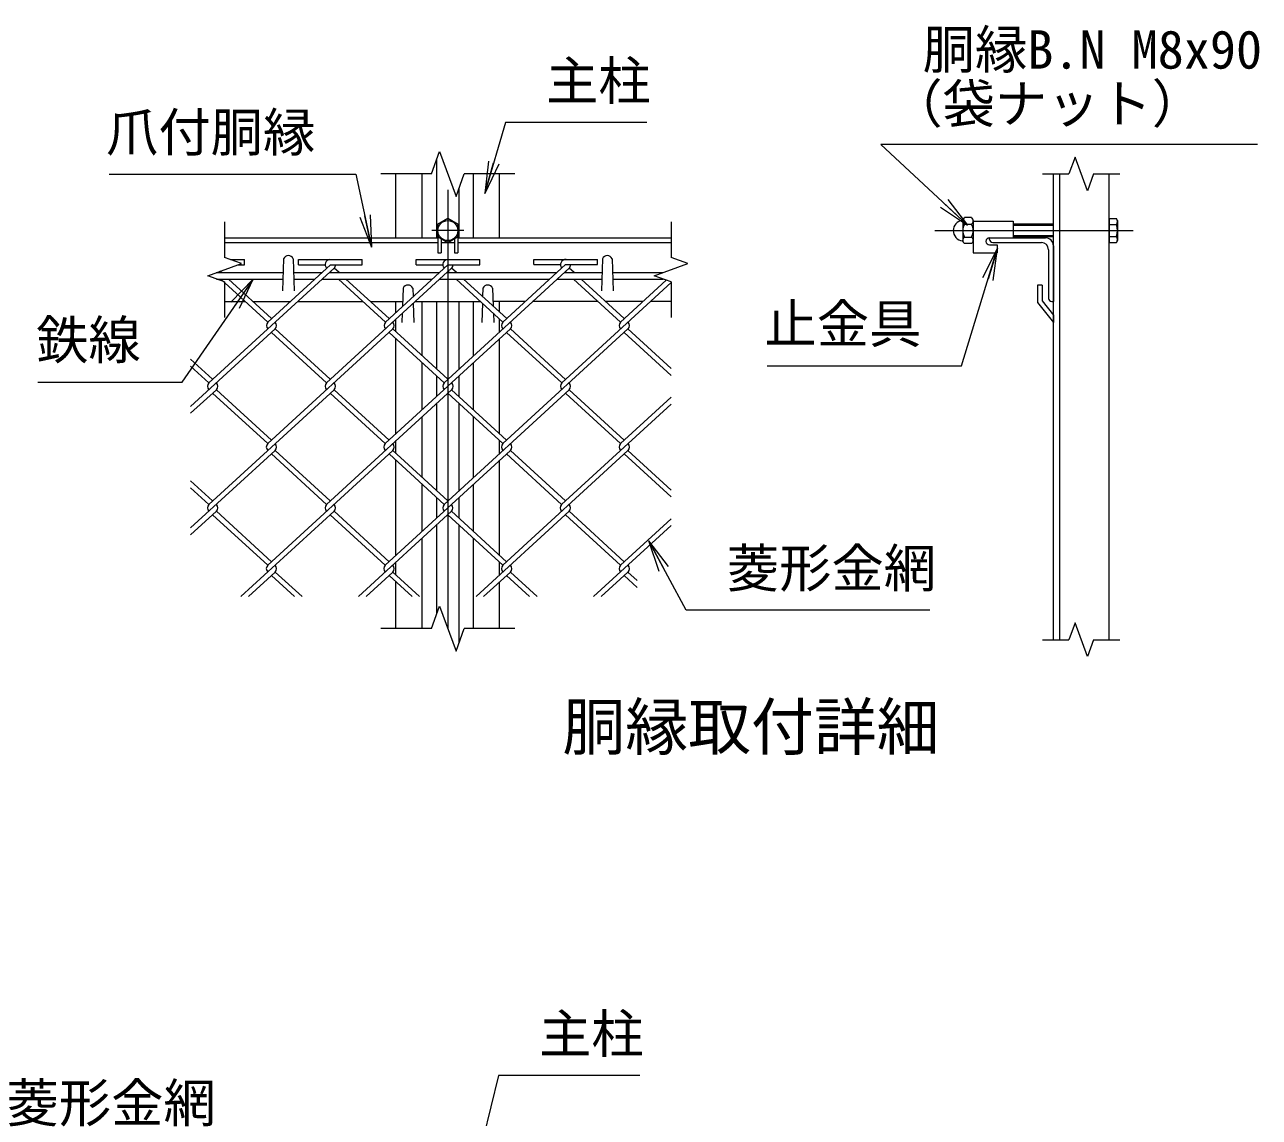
# Model space of a CAD drawing. Units: millimetres, scale not verified. Extents: x -4200 to 4200, y -2970 to 2970.
# Drawn here: x 758 to 2307, y -167 to 1203 of the extents above; entities that cross this region are included whole.
import ezdxf
from ezdxf.enums import TextEntityAlignment as Align

# ---------------------------------------------------------------- set-up
doc = ezdxf.new("R2010")
doc.units = ezdxf.units.MM
doc.header["$LTSCALE"] = 20
doc.linetypes.add('USER1', pattern=[50.8, 31.75, -6.35, 6.35, -6.35])
for name, color, linetype, lineweight in [('0-0_D-STR1', 1, 'Continuous', 18), ('0-1_D-BMK', 2, 'USER1', 13), ('0-2_D-STR-DIM', 7, 'Continuous', 9), ('0-3_D-STR3', 3, 'Continuous', 13), ('0-7_D-STR-TXT', 7, 'Continuous', 9), ('0-8_0', 7, 'Continuous', 9), ('0-A_D-STR2', 7, 'Continuous', 9)]:
    doc.layers.add(name, color=color, linetype=linetype, lineweight=lineweight)
doc.layers.add('0-9_D-TTL-TXT', color=7, linetype='Continuous')
doc.styles.add('ＭＳ ゴシック', font='')
doc.styles.get('ＭＳ ゴシック').set_extended_font_data('MS Gothic')

# ---------------------------------------------------------------- blocks, each defined once
blk = doc.blocks.new('_Open')
at = {"layer": '0-8_0'}
blk.add_line((-20, 3.33), (0, 0), dxfattribs=at)
blk.add_lwpolyline([(-20, -3.33), (0, 0), (-20, 0)], dxfattribs=at)

msp = doc.modelspace()

# ---------------------------------------------------------------- linework, layer by layer
at = {"layer": '0-0_D-STR1'}
for p, q in [((1274.93, 1033.6), (1274.93, 935.68)), ((1223.93, 935.68), (1223.93, 1015.68)), ((1256.93, 935.68), (1256.93, 1015.68)), ((1320.93, 935.68), (1320.93, 1015.68)), ((1353.93, 935.68), (1353.93, 1015.68)), ((2048.25, 431.73), (2048.25, 1015.68)), ((2056.25, 431.73), (2056.25, 1015.68)), ((2118.25, 431.73), (2118.25, 1015.68)), ((1302.93, 997.76), (1302.93, 935.68)), ((1008.93, 935.68), (1276.43, 935.68)), ((1008.93, 929.68), (1276.43, 929.68)), ((1280.43, 929.68), (1297.43, 929.68)), ((1301.43, 935.68), (1568.93, 935.68)), ((1301.43, 929.68), (1568.93, 929.68)), ((1968.25, 935.68), (2038.25, 935.68)), ((1968.25, 933.68), (1968.25, 935.68)), ((1972.25, 929.68), (2033.25, 929.68)), ((2042.25, 920.68), (2042.25, 859.68)), ((2048.25, 925.68), (2048.25, 855.68)), ((1082.93, 909.42), (1081.53, 869.18)), ((1094.93, 909.42), (1096.34, 869.18)), ((1482.93, 909.42), (1481.53, 869.18)), ((1494.93, 909.42), (1496.34, 869.18)), ((1232.93, 872.44), (1232.14, 849.76)), ((1244.93, 872.44), (1245.3, 861.82)), ((1332.93, 872.44), (1332.57, 862.01)), ((1344.93, 872.44), (1345.72, 849.96)), ((2034.25, 876.44), (2028.25, 876.44)), ((2028.25, 876.44), (2028.25, 854.44)), ((2034.25, 876.44), (2034.25, 856.68)), ((1008.93, 855.68), (1035.12, 855.68)), ((1044.57, 855.68), (1091.15, 855.68)), ((1100.62, 855.68), (1182.57, 855.68)), ((1192.02, 855.68), (1232.35, 855.68)), ((1223.93, 842.24), (1223.93, 855.68)), ((1245.59, 853.62), (1246.43, 829.44)), ((1247.84, 855.68), (1330, 855.68)), ((1256.93, 787.54), (1256.93, 855.68)), ((1274.93, 855.68), (1274.93, 771.05)), ((1302.93, 855.68), (1302.93, 771.05)), ((1320.93, 787.54), (1320.93, 855.68)), ((1332.28, 853.6), (1331.43, 829.44)), ((1386.06, 855.68), (1345.52, 855.68)), ((1353.93, 842.43), (1353.93, 855.68)), ((1477.46, 855.68), (1395.3, 855.68)), ((1533.52, 855.68), (1486.93, 855.68)), ((1568.93, 855.68), (1542.99, 855.68)), ((2028.25, 854.44), (2048.25, 829.44)), ((2034.25, 856.68), (2048.25, 838.58)), ((2046.25, 855.68), (2048.25, 855.68)), ((1231.84, 841.02), (1231.43, 829.44)), ((1346.03, 840.99), (1346.43, 829.44)), ((2048.25, 838.58), (2048.25, 829.44)), ((1223.93, 817.76), (1223.93, 833.77)), ((1353.93, 817.78), (1353.93, 833.75)), ((1223.93, 689.98), (1223.93, 809.1)), ((1353.93, 689.98), (1353.93, 809.1)), ((1256.93, 720.21), (1256.93, 778.86)), ((1320.93, 720.21), (1320.93, 778.86)), ((1274.93, 762.37), (1274.93, 736.71)), ((1302.93, 762.37), (1302.93, 736.71)), ((1274.93, 728.03), (1274.93, 618.57)), ((1302.93, 728.03), (1302.93, 618.57)), ((1256.93, 635.06), (1256.93, 711.53)), ((1320.93, 635.06), (1320.93, 711.53)), ((1223.93, 665.3), (1223.93, 681.3)), ((1353.93, 665.3), (1353.93, 681.3)), ((1223.93, 537.5), (1223.93, 656.62)), ((1353.93, 537.5), (1353.93, 656.62)), ((1256.93, 567.74), (1256.93, 626.38)), ((1320.93, 567.74), (1320.93, 626.38)), ((1274.93, 609.89), (1274.93, 584.23)), ((1302.93, 609.89), (1302.93, 584.23)), ((1274.93, 575.55), (1274.93, 463.6)), ((1302.93, 575.55), (1302.93, 427.76)), ((1256.93, 445.68), (1256.93, 559.05)), ((1320.93, 445.68), (1320.93, 559.05)), ((1223.93, 512.82), (1223.93, 528.82)), ((1353.93, 512.82), (1353.93, 528.82)), ((1223.93, 445.68), (1223.93, 504.14)), ((1353.93, 445.68), (1353.93, 504.14))]:
    msp.add_line(p, q, dxfattribs=at)
for centre, radius, start, end in [((1972.25, 933.68), 4, 180, 270), ((2033.25, 920.68), 9, 0, 90), ((2038.25, 925.68), 10, 0, 90), ((1088.93, 906.92), 6.5, 22.61986, 157.38014), ((1488.93, 906.92), 6.5, 22.61986, 157.38014), ((1238.93, 869.94), 6.5, 22.61986, 157.38014), ((1338.93, 869.94), 6.5, 22.61986, 157.38014), ((2046.25, 859.68), 4, 180, 270)]:
    msp.add_arc(centre, radius, start, end, dxfattribs=at)
at = {"layer": '0-1_D-BMK'}
for p, q in [((1288.93, 995.68), (1288.93, 445.68)), ((1308.93, 944.68), (1268.93, 944.68)), ((1899.78, 944.68), (2148.25, 944.68))]:
    msp.add_line(p, q, dxfattribs=at)
at = {"layer": '0-2_D-STR-DIM'}
for p, q in [((1268.41, 1015.68), (1204.93, 1015.68)), ((1372.93, 1015.68), (1309.46, 1015.68)), ((2034.75, 1015.68), (2067.85, 1015.68)), ((2098.64, 1015.68), (2131.75, 1015.68)), ((1008.93, 955.68), (1008.93, 911.07)), ((1568.93, 955.68), (1568.93, 911.07)), ((987.79, 887.99), (1030.08, 903.38)), ((1030.08, 903.38), (1008.93, 911.07)), ((1008.93, 880.29), (987.79, 887.99)), ((1008.93, 880.29), (1008.93, 835.68)), ((1568.93, 880.29), (1568.93, 835.68)), ((1268.41, 445.68), (1278.67, 473.87)), ((1278.67, 473.87), (1299.2, 417.49)), ((2075.55, 452.88), (2067.85, 431.73)), ((2090.94, 410.59), (2075.55, 452.88)), ((1268.41, 445.68), (1204.93, 445.68)), ((1299.2, 417.49), (1309.46, 445.68)), ((1372.93, 445.68), (1309.46, 445.68)), ((2034.75, 431.73), (2067.85, 431.73)), ((2098.64, 431.73), (2090.94, 410.59)), ((2098.64, 431.73), (2131.75, 431.73))]:
    msp.add_line(p, q, dxfattribs=at)
for points in [[(1268.41, 1015.68), (1278.67, 1043.87), (1299.2, 987.49), (1309.46, 1015.68)], [(2098.64, 1015.68), (2090.94, 994.54), (2075.55, 1036.82), (2067.85, 1015.68)], [(1568.93, 880.29), (1547.79, 887.99), (1590.08, 903.38), (1568.93, 911.07)]]:
    msp.add_lwpolyline(points, dxfattribs=at)
at = {"layer": '0-3_D-STR3'}
for p, q in [((1945.75, 960.88), (1936.75, 960.88)), ((1934.75, 957.15), (1934.75, 932.46)), ((1934.75, 957.15), (1934.75, 932.46)), ((1936.75, 952.78), (1945.75, 952.78)), ((1947.75, 957.15), (1947.75, 932.46)), ((1947.75, 957.15), (1947.75, 932.46)), ((1947.75, 956.68), (1997.75, 956.68)), ((1947.75, 956.68), (1947.75, 916.68)), ((1997.75, 956.68), (1997.75, 935.68)), ((2048.25, 952.68), (1997.75, 952.68)), ((2048.25, 951.18), (1997.75, 951.18)), ((2118.25, 959.69), (2127.45, 959.69)), ((2118.25, 959.69), (2118.25, 929.67)), ((2118.25, 952.19), (2127.45, 952.19)), ((2128.85, 957.28), (2127.45, 959.69)), ((2128.85, 957.28), (2128.85, 932.08)), ((1276.43, 936.89), (1276.43, 916.68)), ((1280.43, 934.58), (1280.43, 916.68)), ((1297.43, 934.58), (1297.43, 916.68)), ((1301.43, 936.89), (1301.43, 916.68)), ((1936.75, 936.58), (1945.75, 936.58)), ((1968.25, 935.68), (1997.75, 935.68)), ((2048.25, 938.18), (1997.75, 938.18)), ((2048.25, 936.68), (1997.75, 936.68)), ((2118.25, 937.18), (2127.45, 937.18)), ((2118.25, 929.67), (2127.45, 929.67)), ((2128.85, 932.08), (2127.45, 929.67)), ((1276.43, 916.68), (1280.43, 916.68)), ((1297.43, 916.68), (1301.43, 916.68)), ((1945.75, 928.48), (1936.75, 928.48)), ((1947.75, 916.68), (1977.75, 916.68)), ((1968.25, 926.68), (1977.75, 926.68)), ((1977.75, 926.68), (1977.75, 916.68)), ((998.61, 891.92), (1082.32, 891.92)), ((998.95, 883.92), (1082.05, 883.92)), ((1095.55, 891.92), (1130.7, 891.92)), ((1095.82, 883.92), (1121.97, 883.92)), ((1131.45, 883.92), (1269.43, 883.92)), ((1140.18, 891.92), (1278.16, 891.92)), ((1278.66, 883.92), (1416.88, 883.92)), ((1287.39, 891.92), (1425.61, 891.92)), ((1426.12, 883.92), (1482.05, 883.92)), ((1434.85, 891.92), (1482.32, 891.92)), ((1495.55, 891.92), (1558.61, 891.92)), ((1495.82, 883.92), (1558.95, 883.92))]:
    msp.add_line(p, q, dxfattribs=at)
msp.add_lwpolyline([(1301.93, 952.19), (1288.93, 959.69), (1275.93, 952.19), (1275.93, 937.18), (1288.93, 929.67), (1301.93, 937.18)], close=True, dxfattribs=at)
msp.add_circle((1288.93, 944.68), 12.5, dxfattribs=at)
for centre, radius, start, end in [((1939.82, 956.83), 5.08, 127.21089, 232.78911), ((1942.67, 956.83), 5.08, 307.21089, 52.78911), ((1935.75, 944.68), 13, 97.16806, 262.83194), ((1934, 958.57), 1, 277.16806, 350.16084), ((1952.15, 944.68), 17.4, 152.26063, 207.73937), ((1930.34, 944.68), 17.4, 332.26063, 27.73937), ((2121.97, 955.94), 6.64, 325.61585, 34.38415), ((2103.78, 944.68), 24.84, 342.4121, 17.5879), ((1934, 930.79), 1, 16.57981, 82.83194), ((1939.84, 932.53), 5.1, 127.42505, 232.57495), ((1942.65, 932.53), 5.1, 307.42505, 52.57495), ((1968.25, 931.18), 4.5, 90, 270), ((2121.97, 933.42), 6.64, 325.61585, 34.38415)]:
    msp.add_arc(centre, radius, start, end, dxfattribs=at)
at = {"layer": '0-7_D-STR-TXT'}
for points in [[(1538.52, 1080.37), (1361.2, 1080.37), (1335.74, 993.24)], [(2304.18, 1052.57), (1831.94, 1052.57), (1939.17, 952.92)], [(864.43, 1015.55), (1173.47, 1015.55), (1192.97, 925.97)], [(1689.35, 775.14), (1933.17, 775.14), (1977.49, 920.29)], [(774.96, 754.79), (955.83, 754.79), (1043.83, 882.28)], [(1893.18, 468.77), (1587.69, 468.77), (1541.8, 553.85)], [(1529.65, -114.5), (1352.33, -114.5), (1323.53, -232.54)]]:
    msp.add_lwpolyline(points, dxfattribs=at)
at = {"layer": '0-A_D-STR2'}
for p, q in [((1016.56, 908.3), (1034.13, 908.3)), ((1026.01, 901.9), (1034.13, 901.9)), ((1034.13, 901.9), (1034.13, 908.3)), ((1141.59, 901.9), (1063.12, 830)), ((1101.59, 901.9), (1101.59, 908.3)), ((1101.59, 908.3), (1181.59, 908.3)), ((1101.59, 901.9), (1135.16, 901.9)), ((1141.59, 901.9), (1181.59, 901.9)), ((1181.59, 901.9), (1181.59, 908.3)), ((1289.04, 901.9), (1210.58, 830)), ((1249.04, 901.9), (1249.04, 908.3)), ((1249.04, 908.3), (1329.04, 908.3)), ((1249.04, 901.9), (1282.62, 901.9)), ((1289.04, 901.9), (1329.04, 901.9)), ((1329.04, 901.9), (1329.04, 908.3)), ((1436.61, 902), (1358.03, 830)), ((1396.61, 902), (1396.61, 908.4)), ((1396.61, 908.4), (1476.61, 908.4)), ((1396.61, 902), (1430.18, 902)), ((1436.61, 902), (1476.61, 902)), ((1476.61, 902), (1476.61, 908.4)), ((1146.32, 897.56), (989.41, 753.77)), ((1005.01, 891.92), (1003.19, 893.59)), ((1063.12, 830), (1004.27, 883.92)), ((1067.86, 834.34), (1013.74, 883.92)), ((1293.66, 897.67), (1136.74, 753.88)), ((1143, 891.92), (1141.59, 893.22)), ((1152.47, 891.92), (1146.32, 897.56)), ((1210.58, 830), (1151.73, 883.92)), ((1215.31, 834.34), (1161.2, 883.92)), ((1441.11, 897.67), (1284.2, 753.88)), ((1290.45, 891.92), (1288.92, 893.32)), ((1299.92, 891.92), (1293.66, 897.67)), ((1358.03, 830), (1299.18, 883.92)), ((1362.77, 834.34), (1308.65, 883.92)), ((1437.91, 891.92), (1436.38, 893.32)), ((1447.38, 891.92), (1441.11, 897.67)), ((1505.49, 830), (1446.64, 883.92)), ((1510.22, 834.34), (1456.11, 883.92)), ((1562.81, 882.52), (1505.49, 830)), ((1568.93, 879.46), (1431.76, 753.76)), ((1072.49, 821.44), (966.43, 724.26)), ((1219.93, 821.43), (1063.01, 677.64)), ((1141.48, 758.22), (1072.49, 821.44)), ((1367.39, 821.43), (1210.47, 677.64)), ((1288.93, 758.22), (1219.94, 821.44)), ((1514.84, 821.43), (1357.93, 677.64)), ((1436.5, 758.1), (1367.39, 821.43)), ((1568.93, 771.86), (1514.84, 821.43)), ((1136.74, 753.88), (1067.75, 817.1)), ((1284.2, 753.88), (1215.21, 817.1)), ((1431.76, 753.76), (1362.65, 817.09)), ((1568.93, 763.18), (1510.11, 817.09)), ((994.02, 758.22), (966.43, 783.5)), ((989.29, 753.88), (966.43, 774.82)), ((998.76, 745.2), (966.43, 715.58)), ((1146.22, 745.2), (989.29, 601.4)), ((1067.75, 681.98), (998.76, 745.2)), ((1293.67, 745.2), (1136.74, 601.4)), ((1215.21, 681.98), (1146.22, 745.2)), ((1441.11, 745.19), (1284.2, 601.4)), ((1362.66, 681.98), (1293.67, 745.2)), ((1510.11, 681.97), (1441.11, 745.19)), ((1063.01, 677.64), (994.02, 740.86)), ((1210.47, 677.64), (1141.48, 740.86)), ((1357.93, 677.64), (1288.93, 740.86)), ((1505.37, 677.63), (1436.79, 740.47)), ((1568.93, 735.87), (1505.37, 677.63)), ((1568.93, 727.19), (1431.65, 601.4)), ((1072.49, 668.96), (966.43, 571.78)), ((1219.94, 668.96), (1063.01, 525.16)), ((1141.48, 605.74), (1072.49, 668.96)), ((1367.4, 668.96), (1210.47, 525.16)), ((1288.93, 605.74), (1219.94, 668.96)), ((1514.84, 668.95), (1357.93, 525.16)), ((1436.39, 605.74), (1367.4, 668.96)), ((1568.93, 619.38), (1514.84, 668.95)), ((1136.74, 601.4), (1067.75, 664.62)), ((1284.2, 601.4), (1215.62, 664.24)), ((1431.65, 601.4), (1362.66, 664.62)), ((1568.93, 610.7), (1510.11, 664.61)), ((994.02, 605.74), (966.43, 631.02)), ((989.29, 601.4), (966.43, 622.34)), ((998.76, 592.72), (966.43, 563.1)), ((1063.01, 525.16), (994.02, 588.38)), ((1067.75, 529.5), (998.76, 592.72)), ((1146.22, 592.72), (1029.41, 485.68)), ((1210.47, 525.16), (1141.48, 588.38)), ((1215.21, 529.5), (1146.21, 592.72)), ((1293.67, 592.72), (1176.86, 485.68)), ((1357.93, 525.16), (1288.93, 588.38)), ((1362.66, 529.5), (1293.67, 592.72)), ((1441.13, 592.72), (1324.32, 485.68)), ((1505.38, 525.16), (1436.39, 588.38)), ((1510.12, 529.5), (1441.13, 592.72)), ((1568.93, 574.71), (1471.77, 485.68)), ((1568.93, 583.39), (1505.38, 525.16)), ((1072.49, 516.48), (1038.88, 485.68)), ((1096.62, 485.68), (1067.75, 512.14)), ((1106.1, 485.68), (1072.49, 516.48)), ((1219.94, 516.48), (1186.34, 485.68)), ((1244.08, 485.68), (1215.21, 512.14)), ((1253.55, 485.68), (1219.94, 516.48)), ((1367.4, 516.48), (1333.79, 485.68)), ((1391.53, 485.68), (1362.66, 512.14)), ((1401.01, 485.68), (1367.4, 516.48)), ((1514.85, 516.48), (1481.25, 485.68)), ((1526.43, 497.19), (1510.12, 512.14)), ((1526.43, 505.87), (1514.85, 516.48))]:
    msp.add_line(p, q, dxfattribs=at)
for centre, start, end in [((1141.59, 901.9), 95, 222.5), ((1141.59, 901.9), 317.5, 0), ((1289.04, 901.9), 85, 222.5), ((1289.04, 901.9), 317.5, 0), ((1436.61, 902), 85, 222.5), ((1436.5, 901.9), 317.5, 0.89905), ((1067.86, 825.66), 137.5, 222.5), ((1067.86, 825.66), 317.5, 42.5), ((1215.31, 825.66), 137.5, 222.5), ((1215.31, 825.66), 317.5, 42.5), ((1362.77, 825.66), 137.5, 222.5), ((1362.77, 825.66), 317.5, 42.5), ((1510.22, 825.66), 137.5, 222.5), ((1510.22, 825.66), 317.5, 42.5), ((994.13, 749.42), 137.5, 222.5), ((994.13, 749.42), 317.5, 42.5), ((1141.59, 749.42), 137.5, 222.5), ((1141.59, 749.42), 317.5, 42.5), ((1289.04, 749.42), 137.5, 222.5), ((1289.04, 749.42), 317.5, 42.5), ((1436.5, 749.42), 137.5, 222.5), ((1436.5, 749.42), 317.5, 42.5), ((1067.75, 673.3), 137.5, 222.5), ((1067.75, 673.3), 317.5, 42.5), ((1215.21, 673.3), 137.5, 222.5), ((1215.21, 673.3), 317.5, 42.5), ((1362.77, 673.18), 137.5, 222.5), ((1362.77, 673.18), 317.5, 42.5), ((1510.22, 673.18), 137.5, 222.5), ((1510.22, 673.18), 317.5, 42.5), ((994.01, 597.05), 137.5, 222.5), ((994.01, 597.05), 317.5, 42.5), ((1141.47, 597.05), 137.5, 222.5), ((1141.47, 597.05), 317.5, 42.5), ((1288.92, 597.05), 137.5, 222.5), ((1288.92, 597.05), 317.5, 42.5), ((1436.38, 597.05), 137.5, 222.5), ((1436.38, 597.05), 317.5, 42.5), ((1067.75, 520.82), 137.5, 222.5), ((1067.75, 520.82), 317.5, 42.5), ((1215.21, 520.82), 137.5, 222.5), ((1215.21, 520.82), 317.5, 42.5), ((1362.77, 520.7), 137.5, 222.5), ((1362.77, 520.7), 317.5, 42.5), ((1510.22, 520.7), 137.5, 222.5), ((1510.22, 520.7), 317.5, 42.5)]:
    msp.add_arc(centre, 6.42, start, end, dxfattribs=at)

# ---------------------------------------------------------------- block references
at = {"layer": '0-7_D-STR-TXT', "xscale": 2, "yscale": 2}
for p, rotation in [((1335.18, 991.32), 253.7123), ((1940.63, 951.56), 317.09684), ((1193.4, 924.01), 282.27872), ((1978.08, 922.2), 73.01941), ((1044.96, 883.92), 55.3852), ((1540.85, 555.61), 118.34149)]:
    msp.add_blockref('_Open', p, dxfattribs=dict(at, rotation=rotation))

# ---------------------------------------------------------------- texts
at = {"layer": '0-7_D-STR-TXT', "style": 'ＭＳ ゴシック'}
for s, p in [('胴縁B.N M8x90', (1884.39, 1133.3)), ('主柱', (1412.13, 1094.1)), ('（袋ナット）', (1843.78, 1065.41)), ('爪付胴縁', (860.37, 1029.53)), ('止金具', (1686.05, 789.37)), ('鉄線', (772.67, 769.16)), ('菱形金網', (1638.86, 483.01)), ('主柱', (1403.25, -100.77)), ('菱形金網', (735.57, -187.53))]:
    msp.add_text(s, height=48.09, dxfattribs=at).set_placement(p, align=Align.BOTTOM_LEFT)
at = {"layer": '0-9_D-TTL-TXT', "style": 'ＭＳ ゴシック'}
msp.add_text('胴縁取付詳細', height=57.77, dxfattribs=at).set_placement((1432.68, 276.32), align=Align.BOTTOM_LEFT)

doc.saveas('drawing.dxf')
